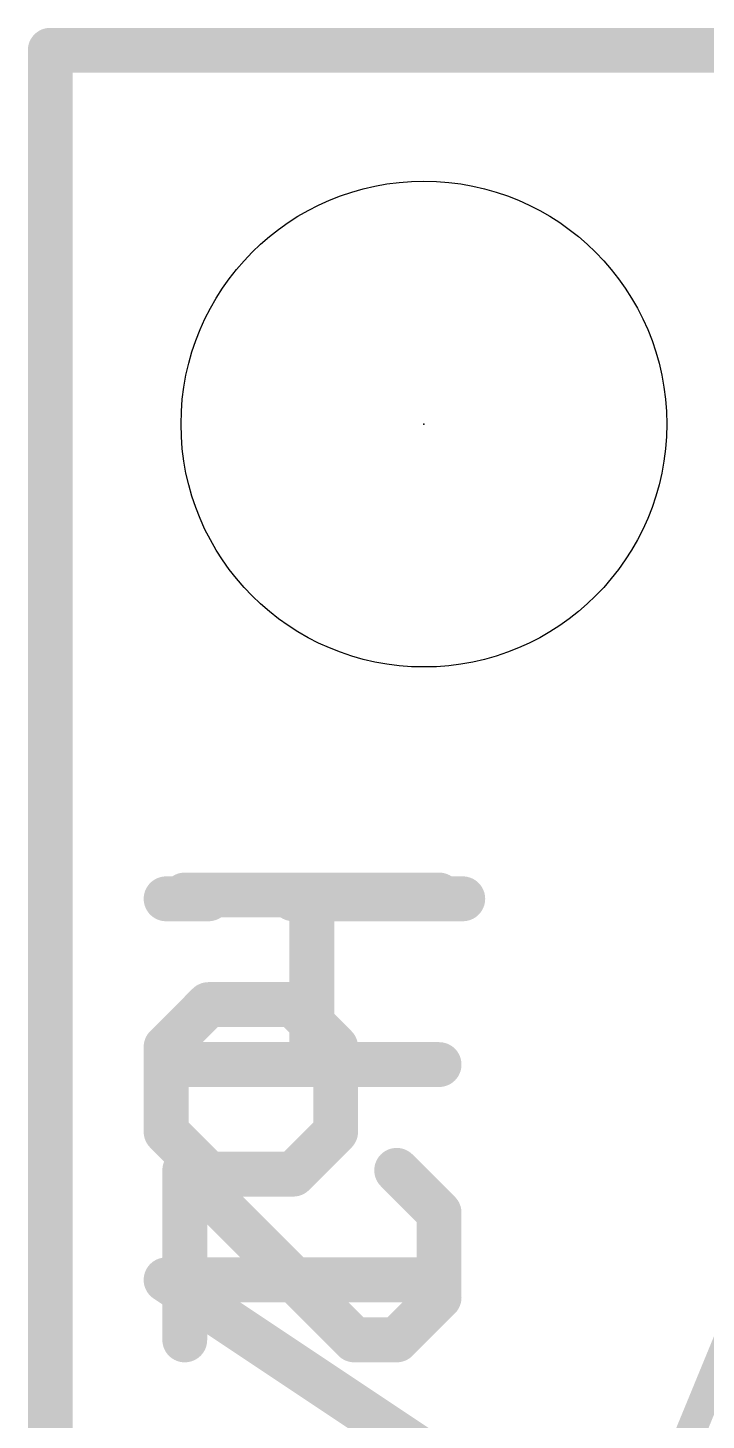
# Model space of a CAD drawing. Extents: x -6.3 to 52.2, y -19.1 to 23.1.
# Drawn here: x -0.15 to 4.46, y 13.55 to 23.01 of the extents above; entities that cross this region are included whole.
import ezdxf

# ---------------------------------------------------------------- set-up
doc = ezdxf.new("R2010")
doc.units = 0
for name, color, linetype in [('1', 12, 'CONTINUOUS'), ('16', 132, 'CONTINUOUS'), ('20', 53, 'CONTINUOUS'), ('21', 41, 'CONTINUOUS'), ('22', 40, 'CONTINUOUS'), ('23', 53, 'CONTINUOUS')]:
    doc.layers.add(name, color=color, linetype=linetype)

msp = doc.modelspace()

# ---------------------------------------------------------------- linework, layer by layer
at = {"layer": '1', "const_width": 0.254}
for points in [[(0, 22.86), (52.07, 22.86)], [(0, 0), (0, 22.86)]]:
    msp.add_lwpolyline(points, dxfattribs=at)
at = {"layer": '1', "const_width": 0.127}
for points in [[(0, 22.9235, 1), (0, 22.7965)], [(0.0635, 22.86, 1), (-0.0635, 22.86)]]:
    msp.add_lwpolyline(points, format="xyb", dxfattribs=at)
at = {"layer": '16', "const_width": 0.254}
for points in [[(0, 22.86), (52.07, 22.86)], [(0, 0), (0, 22.86)]]:
    msp.add_lwpolyline(points, dxfattribs=at)
at = {"layer": '16', "const_width": 0.127}
for points in [[(0, 22.9235, 1), (0, 22.7965)], [(0.0635, 22.86, 1), (-0.0635, 22.86)]]:
    msp.add_lwpolyline(points, format="xyb", dxfattribs=at)
at = {"layer": '20', "const_width": 0.3048}
for points in [[(0, 22.86), (0, 0)], [(52.07, 22.86), (0, 22.86)]]:
    msp.add_lwpolyline(points, dxfattribs=at)
at = {"layer": '20', "const_width": 0.1524}
for points in [[(0.0762, 22.86, 1), (-0.0762, 22.86)], [(0, 22.9362, 1), (0, 22.7838)]]:
    msp.add_lwpolyline(points, format="xyb", dxfattribs=at)
at = {"layer": '20'}
msp.add_circle((2.54, 20.32), 1.651, dxfattribs=at)
at = {"layer": '21'}
for points, const_width in [([(10.932, 19.992, 0.6993), (10.932, -0.888)], 0.2032), ([(0.9144, 17.1958, 1), (0.9144, 17.0434)], 0.1524), ([(1.8549, 17.1196, 1), (1.7025, 17.1196)], 0.1524), ([(2.6431, 17.0434, 1), (2.6431, 17.1958)], 0.1524), ([(0.9144, 16.0434, 1), (0.9144, 15.891)], 0.1524), ([(2.6431, 15.891, 1), (2.6431, 16.0434)], 0.1524), ([(1.7025, 15.9672, 1), (1.8549, 15.9672)], 0.1524), ([(0.9906, 15.2486, 1), (0.8382, 15.2486)], 0.1524), ([(0.9683, 15.3024, 1), (0.8605, 15.1947)], 0.1524), ([(2.4088, 15.3024, 1), (2.3011, 15.1947)], 0.1524), ([(2.7193, 14.9605, 1), (2.5669, 14.9605)], 0.1524), ([(2.5892, 14.9066, 1), (2.697, 15.0143)], 0.1524), ([(2.697, 14.3303, 1), (2.5892, 14.4381)], 0.1524), ([(2.5669, 14.3842, 1), (2.7193, 14.3842)], 0.1524), ([(2.0669, 14.1723, 1), (2.0669, 14.0199)], 0.1524), ([(2.013, 14.0422, 1), (2.1207, 14.15)], 0.1524), ([(2.3011, 14.15, 1), (2.4088, 14.0422)], 0.1524), ([(2.355, 14.0199, 1), (2.355, 14.1723)], 0.1524), ([(0.8382, 14.0961, 1), (0.9906, 14.0961)], 0.1524)]:
    msp.add_lwpolyline(points, format="xyb", dxfattribs=dict(at, const_width=const_width))
at = {"layer": '21', "const_width": 0.3048}
for points in [[(0.9144, 17.1196), (2.6431, 17.1196)], [(1.7787, 17.1196), (1.7787, 15.9672)], [(2.6431, 15.9672), (0.9144, 15.9672)], [(0.9144, 14.0961), (0.9144, 15.2486)], [(0.9144, 15.2486), (2.0669, 14.0961)], [(2.6431, 14.9605), (2.355, 15.2486)], [(2.6431, 14.3842), (2.6431, 14.9605)], [(2.355, 14.0961), (2.6431, 14.3842)], [(2.0669, 14.0961), (2.355, 14.0961)]]:
    msp.add_lwpolyline(points, dxfattribs=at)
at = {"layer": '22', "const_width": 0.3048}
for points in [[(1.0755, 17.0936), (0.7874, 17.0936)], [(2.8042, 17.0936), (1.6517, 17.0936)], [(0.7874, 16.0869), (1.0755, 16.375)], [(1.0755, 16.375), (1.6517, 16.375)], [(1.6517, 16.375), (1.9399, 16.0869)], [(0.7874, 15.5107), (0.7874, 16.0869)], [(1.9399, 16.0869), (1.9399, 15.5107)], [(1.0755, 15.2226), (0.7874, 15.5107)], [(1.9399, 15.5107), (1.6517, 15.2226)], [(1.6517, 15.2226), (1.0755, 15.2226)], [(2.5161, 13.3516), (0.7874, 14.504)], [(0.7874, 14.504), (2.5161, 14.504)]]:
    msp.add_lwpolyline(points, dxfattribs=at)
at = {"layer": '22', "const_width": 0.1524}
for points in [[(0.7874, 17.1698, 1), (0.7874, 17.0174)], [(1.0755, 17.0174, 1), (1.0755, 17.1698)], [(1.6517, 17.1698, 1), (1.6517, 17.0174)], [(2.8042, 17.0174, 1), (2.8042, 17.1698)], [(1.0755, 16.4512, 1), (1.0755, 16.2988)], [(1.1294, 16.3212, 1), (1.0216, 16.4289)], [(1.7056, 16.4289, 1), (1.5979, 16.3212)], [(1.6517, 16.2988, 1), (1.6517, 16.4512)], [(0.8636, 16.0869, 1), (0.7112, 16.0869)], [(0.7335, 16.1408, 1), (0.8413, 16.033)], [(2.016, 16.0869, 1), (1.8637, 16.0869)], [(1.886, 16.033, 1), (1.9937, 16.1408)], [(0.8413, 15.5646, 1), (0.7335, 15.4568)], [(1.9937, 15.4568, 1), (1.886, 15.5646)], [(0.7112, 15.5107, 1), (0.8636, 15.5107)], [(1.8637, 15.5107, 1), (2.016, 15.5107)], [(1.0755, 15.2988, 1), (1.0755, 15.1464)], [(1.0216, 15.1687, 1), (1.1294, 15.2765)], [(1.5979, 15.2765, 1), (1.7056, 15.1687)], [(1.6517, 15.1464, 1), (1.6517, 15.2988)], [(0.8297, 14.5674, 1), (0.7451, 14.4406)], [(0.7874, 14.5802, 1), (0.7874, 14.4278)], [(2.5161, 14.4278, 1), (2.5161, 14.5802)]]:
    msp.add_lwpolyline(points, format="xyb", dxfattribs=at)
at = {"layer": '23'}
msp.add_point((2.54, 20.32), dxfattribs=at)

doc.saveas('drawing.dxf')
